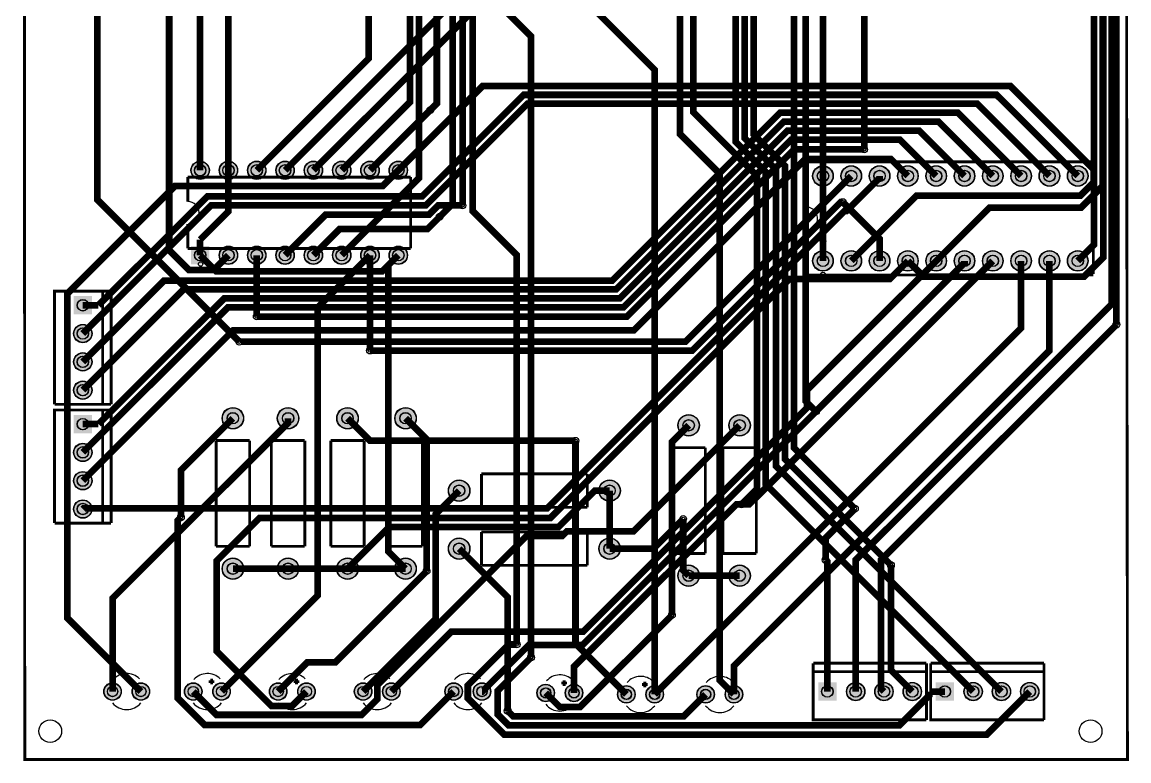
# Model space of a CAD drawing. Header units: millimetres. Extents: x 4 to 216, y -59 to 240.
# Drawn here: x 4.3 to 103.6, y 6 to 72.3 of the extents above; entities that cross this region are included whole.
import ezdxf

# ---------------------------------------------------------------- set-up
doc = ezdxf.new("R2010")
doc.units = ezdxf.units.MM
for name, color, linetype, true_color in [('BoardOutLine', 7, 'Continuous', 0xff00ff), ('BottomLayer', 7, 'Continuous', 0x0000ff), ('BottomSolderMaskLayer', 7, 'Continuous', 0xaa00ff), ('Document', 7, 'Continuous', 0xffffff), ('Hole', 7, 'Continuous', 0x222222), ('Multi-Layer', 7, 'Continuous', 0xc0c0c0), ('TopLayer', 7, 'Continuous', 0xff0000), ('TopSilkLayer', 7, 'Continuous', 0xffcc00), ('TopSolderMaskLayer', 7, 'Continuous', 0x800080)]:
    doc.layers.add(name, color=color, linetype=linetype, true_color=true_color)

msp = doc.modelspace()

# ---------------------------------------------------------------- hatches: boundary and pattern name
at = {"layer": 'BottomSolderMaskLayer'}
for points in [[(19.48, 58.974, 1), (21.13, 58.974, 1)], [(22.02, 58.974, 1), (23.67, 58.974, 1)], [(24.56, 58.974, 1), (26.21, 58.974, 1)], [(27.1, 58.974, 1), (28.75, 58.974, 1)], [(29.64, 58.974, 1), (31.29, 58.974, 1)], [(32.18, 58.974, 1), (33.83, 58.974, 1)], [(34.72, 58.974, 1), (36.37, 58.974, 1)], [(37.26, 58.974, 1), (38.91, 58.974, 1)], [(75.26, 58.466, 1), (77.11, 58.466, 1)], [(77.8, 58.466, 1), (79.65, 58.466, 1)], [(80.34, 58.466, 1), (82.19, 58.466, 1)], [(82.88, 58.466, 1), (84.73, 58.466, 1)], [(85.42, 58.466, 1), (87.27, 58.466, 1)], [(87.96, 58.466, 1), (89.81, 58.466, 1)], [(90.5, 58.466, 1), (92.35, 58.466, 1)], [(93.04, 58.466, 1), (94.89, 58.466, 1)], [(95.58, 58.466, 1), (97.43, 58.466, 1)], [(98.12, 58.466, 1), (99.97, 58.466, 1)], [(19.48, 50.529), (19.48, 52.179), (21.13, 52.179), (21.13, 50.529)], [(22.02, 51.354, 1), (23.67, 51.354, 1)], [(24.56, 51.354, 1), (26.21, 51.354, 1)], [(27.1, 51.354, 1), (28.75, 51.354, 1)], [(29.64, 51.354, 1), (31.29, 51.354, 1)], [(32.18, 51.354, 1), (33.83, 51.354, 1)], [(34.72, 51.354, 1), (36.37, 51.354, 1)], [(37.26, 51.354, 1), (38.91, 51.354, 1)], [(75.26, 50.846, 1), (77.11, 50.846, 1)], [(77.8, 50.846, 1), (79.65, 50.846, 1)], [(80.34, 50.846, 1), (82.19, 50.846, 1)], [(82.88, 50.846, 1), (84.73, 50.846, 1)], [(85.42, 50.846, 1), (87.27, 50.846, 1)], [(87.96, 50.846, 1), (89.81, 50.846, 1)], [(90.5, 50.846, 1), (92.35, 50.846, 1)], [(93.04, 50.846, 1), (94.89, 50.846, 1)], [(95.58, 50.846, 1), (97.43, 50.846, 1)], [(98.12, 50.846, 1), (99.97, 50.846, 1)], [(10.604, 47.688), (10.604, 46.038), (8.954, 46.038), (8.954, 47.688)], [(8.954, 44.323, 1), (10.604, 44.323, 1)], [(8.954, 41.783, 1), (10.604, 41.783, 1)], [(8.954, 39.243, 1), (10.604, 39.243, 1)], [(10.604, 37.02), (10.604, 35.37), (8.954, 35.37), (8.954, 37.02)], [(22.276, 36.722, 1), (24.206, 36.722, 1)], [(27.229, 36.722, 1), (29.159, 36.722, 1)], [(32.563, 36.722, 1), (34.493, 36.722, 1)], [(37.77, 36.722, 1), (39.7, 36.722, 1)], [(63.17, 36.087, 1), (65.1, 36.087, 1)], [(67.742, 36.087, 1), (69.672, 36.087, 1)], [(8.954, 33.655, 1), (10.604, 33.655, 1)], [(8.954, 31.115, 1), (10.604, 31.115, 1)], [(42.577, 30.226, 1), (44.507, 30.226, 1)], [(56.077, 30.226, 1), (58.007, 30.226, 1)], [(8.954, 28.575, 1), (10.604, 28.575, 1)], [(42.577, 25.019, 1), (44.507, 25.019, 1)], [(56.077, 25.019, 1), (58.007, 25.019, 1)], [(22.276, 23.222, 1), (24.206, 23.222, 1)], [(27.229, 23.222, 1), (29.159, 23.222, 1)], [(32.563, 23.222, 1), (34.493, 23.222, 1)], [(37.77, 23.222, 1), (39.7, 23.222, 1)], [(63.17, 22.587, 1), (65.1, 22.587, 1)], [(67.742, 22.587, 1), (69.672, 22.587, 1)], [(11.659, 12.192, 1), (13.233, 12.192, 1)], [(14.199, 12.192, 1), (15.773, 12.192, 1)], [(18.898, 12.192, 1), (20.472, 12.192, 1)], [(21.438, 12.192, 1), (23.012, 12.192, 1)], [(26.518, 12.192, 1), (28.092, 12.192, 1)], [(29.058, 12.192, 1), (30.632, 12.192, 1)], [(34.138, 12.192, 1), (35.712, 12.192, 1)], [(36.678, 12.192, 1), (38.252, 12.192, 1)], [(42.266, 12.192, 1), (43.84, 12.192, 1)], [(44.806, 12.192, 1), (46.38, 12.192, 1)], [(75.756, 13.017), (77.406, 13.017), (77.406, 11.367), (75.756, 11.367)], [(78.296, 12.192, 1), (79.946, 12.192, 1)], [(80.836, 12.192, 1), (82.486, 12.192, 1)], [(83.376, 12.192, 1), (85.026, 12.192, 1)], [(86.297, 13.017), (87.947, 13.017), (87.947, 11.367), (86.297, 11.367)], [(88.837, 12.192, 1), (90.487, 12.192, 1)], [(91.377, 12.192, 1), (93.027, 12.192, 1)], [(93.917, 12.192, 1), (95.567, 12.192, 1)], [(50.521, 12.065, 1), (52.095, 12.065, 1)], [(53.061, 12.065, 1), (54.635, 12.065, 1)], [(57.76, 11.938, 1), (59.334, 11.938, 1)], [(60.3, 11.938, 1), (61.874, 11.938, 1)], [(64.872, 11.938, 1), (66.446, 11.938, 1)], [(67.412, 11.938, 1), (68.986, 11.938, 1)]]:
    msp.add_hatch(color=256, dxfattribs=at).paths.add_polyline_path(points)
at = {"layer": 'Multi-Layer'}
for points in [[(19.505, 58.974, 1), (21.105, 58.974, 1)], [(22.045, 58.974, 1), (23.645, 58.974, 1)], [(24.585, 58.974, 1), (26.185, 58.974, 1)], [(27.125, 58.974, 1), (28.725, 58.974, 1)], [(29.665, 58.974, 1), (31.265, 58.974, 1)], [(32.205, 58.974, 1), (33.805, 58.974, 1)], [(34.745, 58.974, 1), (36.345, 58.974, 1)], [(37.285, 58.974, 1), (38.885, 58.974, 1)], [(75.285, 58.466, 1), (77.085, 58.466, 1)], [(77.825, 58.466, 1), (79.625, 58.466, 1)], [(80.365, 58.466, 1), (82.165, 58.466, 1)], [(82.905, 58.466, 1), (84.705, 58.466, 1)], [(85.445, 58.466, 1), (87.245, 58.466, 1)], [(87.985, 58.466, 1), (89.785, 58.466, 1)], [(90.525, 58.466, 1), (92.325, 58.466, 1)], [(93.065, 58.466, 1), (94.865, 58.466, 1)], [(95.605, 58.466, 1), (97.405, 58.466, 1)], [(98.145, 58.466, 1), (99.945, 58.466, 1)], [(19.505, 50.554), (19.505, 52.154), (21.105, 52.154), (21.105, 50.554)], [(22.045, 51.354, 1), (23.645, 51.354, 1)], [(24.585, 51.354, 1), (26.185, 51.354, 1)], [(27.125, 51.354, 1), (28.725, 51.354, 1)], [(29.665, 51.354, 1), (31.265, 51.354, 1)], [(32.205, 51.354, 1), (33.805, 51.354, 1)], [(34.745, 51.354, 1), (36.345, 51.354, 1)], [(37.285, 51.354, 1), (38.885, 51.354, 1)], [(75.285, 50.846, 1), (77.085, 50.846, 1)], [(77.825, 50.846, 1), (79.625, 50.846, 1)], [(80.365, 50.846, 1), (82.165, 50.846, 1)], [(82.905, 50.846, 1), (84.705, 50.846, 1)], [(85.445, 50.846, 1), (87.245, 50.846, 1)], [(87.985, 50.846, 1), (89.785, 50.846, 1)], [(90.525, 50.846, 1), (92.325, 50.846, 1)], [(93.065, 50.846, 1), (94.865, 50.846, 1)], [(95.605, 50.846, 1), (97.405, 50.846, 1)], [(98.145, 50.846, 1), (99.945, 50.846, 1)], [(10.579, 47.663), (10.579, 46.063), (8.979, 46.063), (8.979, 47.663)], [(8.979, 44.323, 1), (10.579, 44.323, 1)], [(8.979, 41.783, 1), (10.579, 41.783, 1)], [(8.979, 39.243, 1), (10.579, 39.243, 1)], [(10.579, 36.995), (10.579, 35.395), (8.979, 35.395), (8.979, 36.995)], [(22.301, 36.722, 1), (24.181, 36.722, 1)], [(27.254, 36.722, 1), (29.134, 36.722, 1)], [(32.588, 36.722, 1), (34.468, 36.722, 1)], [(37.795, 36.722, 1), (39.675, 36.722, 1)], [(63.195, 36.087, 1), (65.075, 36.087, 1)], [(67.767, 36.087, 1), (69.647, 36.087, 1)], [(8.979, 33.655, 1), (10.579, 33.655, 1)], [(8.979, 31.115, 1), (10.579, 31.115, 1)], [(42.602, 30.226, 1), (44.482, 30.226, 1)], [(56.102, 30.226, 1), (57.982, 30.226, 1)], [(8.979, 28.575, 1), (10.579, 28.575, 1)], [(42.602, 25.019, 1), (44.482, 25.019, 1)], [(56.102, 25.019, 1), (57.982, 25.019, 1)], [(22.301, 23.222, 1), (24.181, 23.222, 1)], [(27.254, 23.222, 1), (29.134, 23.222, 1)], [(32.588, 23.222, 1), (34.468, 23.222, 1)], [(37.795, 23.222, 1), (39.675, 23.222, 1)], [(63.195, 22.587, 1), (65.075, 22.587, 1)], [(67.767, 22.587, 1), (69.647, 22.587, 1)], [(11.684, 12.192, 1), (13.208, 12.192, 1)], [(14.224, 12.192, 1), (15.748, 12.192, 1)], [(18.923, 12.192, 1), (20.447, 12.192, 1)], [(21.463, 12.192, 1), (22.987, 12.192, 1)], [(26.543, 12.192, 1), (28.067, 12.192, 1)], [(29.083, 12.192, 1), (30.607, 12.192, 1)], [(34.163, 12.192, 1), (35.687, 12.192, 1)], [(36.703, 12.192, 1), (38.227, 12.192, 1)], [(42.291, 12.192, 1), (43.815, 12.192, 1)], [(44.831, 12.192, 1), (46.355, 12.192, 1)], [(75.781, 12.992), (77.381, 12.992), (77.381, 11.392), (75.781, 11.392)], [(78.321, 12.192, 1), (79.921, 12.192, 1)], [(80.861, 12.192, 1), (82.461, 12.192, 1)], [(83.401, 12.192, 1), (85.001, 12.192, 1)], [(86.322, 12.992), (87.922, 12.992), (87.922, 11.392), (86.322, 11.392)], [(88.862, 12.192, 1), (90.462, 12.192, 1)], [(91.402, 12.192, 1), (93.002, 12.192, 1)], [(93.942, 12.192, 1), (95.542, 12.192, 1)], [(50.546, 12.065, 1), (52.07, 12.065, 1)], [(53.086, 12.065, 1), (54.61, 12.065, 1)], [(57.785, 11.938, 1), (59.309, 11.938, 1)], [(60.325, 11.938, 1), (61.849, 11.938, 1)], [(64.897, 11.938, 1), (66.421, 11.938, 1)], [(67.437, 11.938, 1), (68.961, 11.938, 1)]]:
    msp.add_hatch(color=256, dxfattribs=at).paths.add_polyline_path(points)
at = {"layer": 'TopSolderMaskLayer'}
for points in [[(19.48, 58.974, 1), (21.13, 58.974, 1)], [(22.02, 58.974, 1), (23.67, 58.974, 1)], [(24.56, 58.974, 1), (26.21, 58.974, 1)], [(27.1, 58.974, 1), (28.75, 58.974, 1)], [(29.64, 58.974, 1), (31.29, 58.974, 1)], [(32.18, 58.974, 1), (33.83, 58.974, 1)], [(34.72, 58.974, 1), (36.37, 58.974, 1)], [(37.26, 58.974, 1), (38.91, 58.974, 1)], [(75.26, 58.466, 1), (77.11, 58.466, 1)], [(77.8, 58.466, 1), (79.65, 58.466, 1)], [(80.34, 58.466, 1), (82.19, 58.466, 1)], [(82.88, 58.466, 1), (84.73, 58.466, 1)], [(85.42, 58.466, 1), (87.27, 58.466, 1)], [(87.96, 58.466, 1), (89.81, 58.466, 1)], [(90.5, 58.466, 1), (92.35, 58.466, 1)], [(93.04, 58.466, 1), (94.89, 58.466, 1)], [(95.58, 58.466, 1), (97.43, 58.466, 1)], [(98.12, 58.466, 1), (99.97, 58.466, 1)], [(19.48, 50.529), (19.48, 52.179), (21.13, 52.179), (21.13, 50.529)], [(22.02, 51.354, 1), (23.67, 51.354, 1)], [(24.56, 51.354, 1), (26.21, 51.354, 1)], [(27.1, 51.354, 1), (28.75, 51.354, 1)], [(29.64, 51.354, 1), (31.29, 51.354, 1)], [(32.18, 51.354, 1), (33.83, 51.354, 1)], [(34.72, 51.354, 1), (36.37, 51.354, 1)], [(37.26, 51.354, 1), (38.91, 51.354, 1)], [(75.26, 50.846, 1), (77.11, 50.846, 1)], [(77.8, 50.846, 1), (79.65, 50.846, 1)], [(80.34, 50.846, 1), (82.19, 50.846, 1)], [(82.88, 50.846, 1), (84.73, 50.846, 1)], [(85.42, 50.846, 1), (87.27, 50.846, 1)], [(87.96, 50.846, 1), (89.81, 50.846, 1)], [(90.5, 50.846, 1), (92.35, 50.846, 1)], [(93.04, 50.846, 1), (94.89, 50.846, 1)], [(95.58, 50.846, 1), (97.43, 50.846, 1)], [(98.12, 50.846, 1), (99.97, 50.846, 1)], [(10.604, 47.688), (10.604, 46.038), (8.954, 46.038), (8.954, 47.688)], [(8.954, 44.323, 1), (10.604, 44.323, 1)], [(8.954, 41.783, 1), (10.604, 41.783, 1)], [(8.954, 39.243, 1), (10.604, 39.243, 1)], [(10.604, 37.02), (10.604, 35.37), (8.954, 35.37), (8.954, 37.02)], [(22.276, 36.722, 1), (24.206, 36.722, 1)], [(27.229, 36.722, 1), (29.159, 36.722, 1)], [(32.563, 36.722, 1), (34.493, 36.722, 1)], [(37.77, 36.722, 1), (39.7, 36.722, 1)], [(63.17, 36.087, 1), (65.1, 36.087, 1)], [(67.742, 36.087, 1), (69.672, 36.087, 1)], [(8.954, 33.655, 1), (10.604, 33.655, 1)], [(8.954, 31.115, 1), (10.604, 31.115, 1)], [(42.577, 30.226, 1), (44.507, 30.226, 1)], [(56.077, 30.226, 1), (58.007, 30.226, 1)], [(8.954, 28.575, 1), (10.604, 28.575, 1)], [(42.577, 25.019, 1), (44.507, 25.019, 1)], [(56.077, 25.019, 1), (58.007, 25.019, 1)], [(22.276, 23.222, 1), (24.206, 23.222, 1)], [(27.229, 23.222, 1), (29.159, 23.222, 1)], [(32.563, 23.222, 1), (34.493, 23.222, 1)], [(37.77, 23.222, 1), (39.7, 23.222, 1)], [(63.17, 22.587, 1), (65.1, 22.587, 1)], [(67.742, 22.587, 1), (69.672, 22.587, 1)], [(11.659, 12.192, 1), (13.233, 12.192, 1)], [(14.199, 12.192, 1), (15.773, 12.192, 1)], [(18.898, 12.192, 1), (20.472, 12.192, 1)], [(21.438, 12.192, 1), (23.012, 12.192, 1)], [(26.518, 12.192, 1), (28.092, 12.192, 1)], [(29.058, 12.192, 1), (30.632, 12.192, 1)], [(34.138, 12.192, 1), (35.712, 12.192, 1)], [(36.678, 12.192, 1), (38.252, 12.192, 1)], [(42.266, 12.192, 1), (43.84, 12.192, 1)], [(44.806, 12.192, 1), (46.38, 12.192, 1)], [(75.756, 13.017), (77.406, 13.017), (77.406, 11.367), (75.756, 11.367)], [(78.296, 12.192, 1), (79.946, 12.192, 1)], [(80.836, 12.192, 1), (82.486, 12.192, 1)], [(83.376, 12.192, 1), (85.026, 12.192, 1)], [(86.297, 13.017), (87.947, 13.017), (87.947, 11.367), (86.297, 11.367)], [(88.837, 12.192, 1), (90.487, 12.192, 1)], [(91.377, 12.192, 1), (93.027, 12.192, 1)], [(93.917, 12.192, 1), (95.567, 12.192, 1)], [(50.521, 12.065, 1), (52.095, 12.065, 1)], [(53.061, 12.065, 1), (54.635, 12.065, 1)], [(57.76, 11.938, 1), (59.334, 11.938, 1)], [(60.3, 11.938, 1), (61.874, 11.938, 1)], [(64.872, 11.938, 1), (66.446, 11.938, 1)], [(67.412, 11.938, 1), (68.986, 11.938, 1)]]:
    msp.add_hatch(color=256, dxfattribs=at).paths.add_polyline_path(points)

# ---------------------------------------------------------------- linework, layer by layer
at = {"layer": 'BoardOutLine', "const_width": 0.254}
msp.add_lwpolyline([(4.46, 239.499), (103.378, 239.499), (103.378, 127.569), (103.378, 122.936), (103.505, 6.096), (54.229, 6.096), (4.572, 6.096), (4.46, 239.499)], close=True, dxfattribs=at)
at = {"layer": 'BottomLayer', "const_width": 0.6}
for points in [[(79.121, 12.192), (79.121, 23.995), (102.076, 46.95), (102.076, 120.162), (101.369, 120.869)], [(27.925, 58.974), (50.16, 81.209), (71.655, 81.209), (76.583, 86.137)], [(86.345, 50.846), (91.111, 55.612), (99.329, 55.612), (101.273, 57.557), (101.273, 82.273), (96.505, 87.041)], [(30.465, 58.974), (47.061, 75.57), (70.857, 75.57)], [(78.725, 50.846), (84.577, 56.698), (99.28, 56.698), (100.47, 57.889), (100.47, 59.065), (92.983, 66.552), (45.663, 66.552), (38.085, 58.974)], [(99.045, 58.466), (91.762, 65.749), (49.327, 65.749), (40.209, 56.632), (20.95, 56.632), (11.181, 46.863)], [(96.505, 58.466), (90.024, 64.947), (49.659, 64.947), (40.542, 55.829), (21.285, 55.829), (9.779, 44.323)], [(35.545, 58.974), (40.965, 64.394)], [(9.779, 41.783), (17.078, 49.082), (57.287, 49.082), (72.348, 64.144), (88.287, 64.144), (93.965, 58.466)], [(9.779, 39.243), (18.815, 48.279), (57.619, 48.279), (72.68, 63.341), (86.55, 63.341), (91.425, 58.466)], [(11.181, 36.195), (22.462, 47.476), (57.951, 47.476), (73.013, 62.538), (84.813, 62.538), (88.885, 58.466)], [(9.779, 33.655), (22.798, 46.673), (58.283, 46.673), (73.345, 61.735), (83.076, 61.735), (86.345, 58.466)], [(25.385, 45.853), (58.598, 45.853), (73.594, 60.849), (79.885, 60.849)], [(9.779, 31.115), (23.271, 44.607), (23.271, 44.607), (59.216, 44.607), (74.595, 59.986), (82.285, 59.986), (83.805, 58.466)], [(38.085, 58.974), (36.664, 57.553), (18.035, 57.553), (8.401, 47.919), (8.401, 18.777), (14.986, 12.192)], [(81.265, 58.466), (81.265, 58.284), (78.296, 55.315), (78.114, 55.315), (51.439, 28.64), (9.844, 28.64), (9.779, 28.575)], [(78.725, 58.466), (63.862, 43.603), (23.827, 43.603), (23.82, 43.597)], [(27.925, 51.354), (31.559, 54.988), (40.836, 54.988), (41.676, 55.829), (43.847, 55.829)], [(77.962, 56.122), (77.785, 56.122), (64.459, 42.796), (35.545, 42.796)], [(30.465, 51.354), (32.816, 53.705), (40.694, 53.705), (41.807, 54.818)], [(38.085, 51.354), (36.648, 49.917), (21.742, 49.917), (20.305, 51.354)], [(29.845, 12.192), (28.557, 10.904), (26.703, 10.904), (21.785, 15.822), (21.785, 23.915), (25.642, 27.772), (51.726, 27.772), (73.172, 49.218), (82.177, 49.218), (83.805, 50.846)], [(86.345, 50.846), (74.749, 39.25), (74.749, 37.644), (54.658, 17.553), (42.826, 17.553), (37.465, 12.192)], [(93.965, 50.846), (93.965, 44.816), (61.087, 11.938)], [(96.505, 50.846), (96.505, 42.792), (68.199, 14.486), (68.199, 11.938)], [(91.425, 50.846), (69.571, 28.992), (68.888, 28.992)], [(88.885, 50.846), (88.885, 50.667), (75.556, 37.337)], [(9.779, 46.863), (11.181, 46.863)], [(81.661, 12.192), (81.382, 12.471), (81.382, 23.986), (102.518, 45.122)], [(33.528, 36.722), (35.549, 34.701), (53.983, 34.701)], [(45.593, 12.192), (45.622, 12.192), (49.802, 16.371), (54.611, 16.371), (75.556, 37.316), (75.556, 37.337)], [(9.779, 36.195), (11.181, 36.195)], [(19.685, 12.192), (21.776, 10.101), (34.792, 10.101), (36.195, 11.504), (36.195, 12.754), (49.607, 26.166), (52.792, 26.166), (53.193, 26.567), (59.187, 26.567), (68.707, 36.087)], [(33.528, 23.222), (37.275, 26.969), (52.46, 26.969), (55.717, 30.226), (57.042, 30.226)], [(53.848, 12.065), (53.848, 14.422), (68.418, 28.992), (68.888, 28.992), (68.888, 28.992)], [(79.053, 28.602), (76.416, 25.965), (76.416, 24.009)], [(18.58, 27.833), (18.29, 27.542), (18.29, 11.611), (20.711, 9.19), (40.051, 9.19), (43.053, 12.192)], [(57.042, 25.019), (60.982, 25.019), (63.643, 27.679)], [(84.201, 12.192), (82.284, 14.109), (82.284, 23.539)], [(23.241, 23.222), (28.194, 23.222)], [(40.618, 22.994), (32.43, 14.806), (29.919, 14.806), (27.305, 12.192)], [(33.528, 23.222), (28.194, 23.222)], [(33.528, 23.222), (38.735, 23.222)], [(64.135, 22.587), (68.707, 22.587)], [(62.632, 19.046), (54.386, 10.8), (52.573, 10.8), (51.308, 12.065)], [(94.742, 12.192), (90.885, 8.335), (47.582, 8.335), (44.323, 11.594), (44.323, 12.745), (47.992, 16.414), (48.703, 16.414)], [(85.72, 12.192), (85.72, 11.842), (83.049, 9.17), (47.972, 9.17), (46.99, 10.152), (46.99, 12.247), (49.996, 15.253)], [(65.659, 11.938), (63.694, 9.973), (48.375, 9.973), (47.896, 10.452)], [(87.122, 12.192), (85.72, 12.192)]]:
    msp.add_lwpolyline(points, dxfattribs=at)
at = {"layer": 'BottomSolderMaskLayer'}
for centre, radius in [((20.305, 58.974), 0.825), ((22.845, 58.974), 0.825), ((25.385, 58.974), 0.825), ((27.925, 58.974), 0.825), ((30.465, 58.974), 0.825), ((33.005, 58.974), 0.825), ((35.545, 58.974), 0.825), ((38.085, 58.974), 0.825), ((20.305, 58.974), 0.516), ((22.845, 58.974), 0.516), ((25.385, 58.974), 0.516), ((27.925, 58.974), 0.516), ((30.465, 58.974), 0.516), ((33.005, 58.974), 0.516), ((35.545, 58.974), 0.516), ((38.085, 58.974), 0.516), ((76.185, 58.466), 0.925), ((76.185, 58.466), 0.514), ((78.725, 58.466), 0.925), ((78.725, 58.466), 0.514), ((81.265, 58.466), 0.925), ((81.265, 58.466), 0.514), ((83.805, 58.466), 0.925), ((83.805, 58.466), 0.514), ((86.345, 58.466), 0.925), ((86.345, 58.466), 0.514), ((88.885, 58.466), 0.925), ((88.885, 58.466), 0.514), ((91.425, 58.466), 0.925), ((91.425, 58.466), 0.514), ((93.965, 58.466), 0.925), ((93.965, 58.466), 0.514), ((96.505, 58.466), 0.925), ((96.505, 58.466), 0.514), ((99.045, 58.466), 0.925), ((99.045, 58.466), 0.514), ((20.305, 51.354), 0.516), ((22.845, 51.354), 0.825), ((22.845, 51.354), 0.516), ((25.385, 51.354), 0.825), ((25.385, 51.354), 0.516), ((27.925, 51.354), 0.825), ((27.925, 51.354), 0.516), ((30.465, 51.354), 0.825), ((30.465, 51.354), 0.516), ((33.005, 51.354), 0.825), ((33.005, 51.354), 0.516), ((35.545, 51.354), 0.825), ((35.545, 51.354), 0.516), ((38.085, 51.354), 0.825), ((38.085, 51.354), 0.516), ((76.185, 50.846), 0.925), ((78.725, 50.846), 0.925), ((81.265, 50.846), 0.925), ((83.805, 50.846), 0.925), ((86.345, 50.846), 0.925), ((88.885, 50.846), 0.925), ((91.425, 50.846), 0.925), ((93.965, 50.846), 0.925), ((96.505, 50.846), 0.925), ((99.045, 50.846), 0.925), ((76.185, 50.846), 0.514), ((78.725, 50.846), 0.514), ((81.265, 50.846), 0.514), ((83.805, 50.846), 0.514), ((86.345, 50.846), 0.514), ((88.885, 50.846), 0.514), ((91.425, 50.846), 0.514), ((93.965, 50.846), 0.514), ((96.505, 50.846), 0.514), ((99.045, 50.846), 0.514), ((9.779, 46.863), 0.516), ((9.779, 44.323), 0.825), ((9.779, 44.323), 0.516), ((9.779, 41.783), 0.825), ((9.779, 41.783), 0.516), ((9.779, 39.243), 0.825), ((9.779, 39.243), 0.516), ((23.241, 36.722), 0.965), ((23.241, 36.722), 0.514), ((28.194, 36.722), 0.965), ((28.194, 36.722), 0.514), ((33.528, 36.722), 0.965), ((33.528, 36.722), 0.514), ((38.735, 36.722), 0.965), ((38.735, 36.722), 0.514), ((64.135, 36.087), 0.965), ((68.707, 36.087), 0.965), ((9.779, 36.195), 0.516), ((64.135, 36.087), 0.514), ((68.707, 36.087), 0.514), ((9.779, 33.655), 0.825), ((9.779, 33.655), 0.516), ((9.779, 31.115), 0.825), ((9.779, 31.115), 0.516), ((43.542, 30.226), 0.965), ((57.042, 30.226), 0.965), ((43.542, 30.226), 0.514), ((57.042, 30.226), 0.514), ((9.779, 28.575), 0.825), ((9.779, 28.575), 0.516), ((43.542, 25.019), 0.965), ((57.042, 25.019), 0.965), ((43.542, 25.019), 0.514), ((57.042, 25.019), 0.514), ((23.241, 23.222), 0.965), ((28.194, 23.222), 0.965), ((33.528, 23.222), 0.965), ((38.735, 23.222), 0.965), ((23.241, 23.222), 0.514), ((28.194, 23.222), 0.514), ((33.528, 23.222), 0.514), ((38.735, 23.222), 0.514), ((64.135, 22.587), 0.965), ((64.135, 22.587), 0.514), ((68.707, 22.587), 0.965), ((68.707, 22.587), 0.514), ((12.446, 12.192), 0.787), ((14.986, 12.192), 0.787), ((19.685, 12.192), 0.787), ((22.225, 12.192), 0.787), ((27.305, 12.192), 0.787), ((29.845, 12.192), 0.787), ((34.925, 12.192), 0.787), ((37.465, 12.192), 0.787), ((43.053, 12.192), 0.787), ((45.593, 12.192), 0.787), ((79.121, 12.192), 0.825), ((81.661, 12.192), 0.825), ((84.201, 12.192), 0.825), ((89.662, 12.192), 0.825), ((92.202, 12.192), 0.825), ((94.742, 12.192), 0.825), ((12.446, 12.192), 0.465), ((14.986, 12.192), 0.465), ((19.685, 12.192), 0.465), ((22.225, 12.192), 0.465), ((27.305, 12.192), 0.465), ((29.845, 12.192), 0.465), ((34.925, 12.192), 0.465), ((37.465, 12.192), 0.465), ((43.053, 12.192), 0.465), ((45.593, 12.192), 0.465), ((51.308, 12.065), 0.787), ((51.308, 12.065), 0.465), ((53.848, 12.065), 0.787), ((53.848, 12.065), 0.465), ((58.547, 11.938), 0.787), ((58.547, 11.938), 0.465), ((61.087, 11.938), 0.787), ((61.087, 11.938), 0.465), ((65.659, 11.938), 0.787), ((65.659, 11.938), 0.465), ((68.199, 11.938), 0.787), ((68.199, 11.938), 0.465), ((76.581, 12.192), 0.516), ((79.121, 12.192), 0.516), ((81.661, 12.192), 0.516), ((84.201, 12.192), 0.516), ((87.122, 12.192), 0.516), ((89.662, 12.192), 0.516), ((92.202, 12.192), 0.516), ((94.742, 12.192), 0.516)]:
    msp.add_circle(centre, radius, dxfattribs=at)
at = {"layer": 'Document'}
for centre, radius in [((20.345, 50.564), 0.2), ((76.185, 49.576), 0.25)]:
    msp.add_circle(centre, radius, dxfattribs=at)
at = {"layer": 'Hole'}
for centre in [(40.965, 64.394), (79.885, 60.849), (43.846, 55.829), (77.961, 56.122), (41.807, 54.818), (25.385, 45.853), (102.518, 45.122), (23.82, 43.597), (35.545, 42.796), (75.556, 37.337), (53.983, 34.701), (68.888, 28.992), (18.58, 27.833), (63.643, 27.679), (79.053, 28.602), (76.416, 24.009), (40.618, 22.994), (82.284, 23.539), (62.632, 19.046), (48.703, 16.414), (49.996, 15.253), (47.896, 10.452)]:
    msp.add_circle(centre, 0.153, dxfattribs=at)
at = {"layer": 'Multi-Layer'}
for centre, radius in [((40.965, 64.394), 0.305), ((79.885, 60.849), 0.305), ((20.305, 58.974), 0.8), ((22.845, 58.974), 0.8), ((25.385, 58.974), 0.8), ((27.925, 58.974), 0.8), ((30.465, 58.974), 0.8), ((33.005, 58.974), 0.8), ((35.545, 58.974), 0.8), ((38.085, 58.974), 0.8), ((20.305, 58.974), 0.5), ((22.845, 58.974), 0.5), ((25.385, 58.974), 0.5), ((27.925, 58.974), 0.5), ((30.465, 58.974), 0.5), ((33.005, 58.974), 0.5), ((35.545, 58.974), 0.5), ((38.085, 58.974), 0.5), ((76.185, 58.466), 0.9), ((76.185, 58.466), 0.5), ((78.725, 58.466), 0.9), ((78.725, 58.466), 0.5), ((81.265, 58.466), 0.9), ((81.265, 58.466), 0.5), ((83.805, 58.466), 0.9), ((83.805, 58.466), 0.5), ((86.345, 58.466), 0.9), ((86.345, 58.466), 0.5), ((88.885, 58.466), 0.9), ((88.885, 58.466), 0.5), ((91.425, 58.466), 0.9), ((91.425, 58.466), 0.5), ((93.965, 58.466), 0.9), ((93.965, 58.466), 0.5), ((96.505, 58.466), 0.9), ((96.505, 58.466), 0.5), ((99.045, 58.466), 0.9), ((99.045, 58.466), 0.5), ((43.846, 55.829), 0.305), ((77.961, 56.122), 0.305), ((41.807, 54.818), 0.305), ((20.305, 51.354), 0.5), ((22.845, 51.354), 0.8), ((22.845, 51.354), 0.5), ((25.385, 51.354), 0.8), ((25.385, 51.354), 0.5), ((27.925, 51.354), 0.8), ((27.925, 51.354), 0.5), ((30.465, 51.354), 0.8), ((30.465, 51.354), 0.5), ((33.005, 51.354), 0.8), ((33.005, 51.354), 0.5), ((35.545, 51.354), 0.8), ((35.545, 51.354), 0.5), ((38.085, 51.354), 0.8), ((38.085, 51.354), 0.5), ((76.185, 50.846), 0.9), ((78.725, 50.846), 0.9), ((81.265, 50.846), 0.9), ((83.805, 50.846), 0.9), ((86.345, 50.846), 0.9), ((88.885, 50.846), 0.9), ((91.425, 50.846), 0.9), ((93.965, 50.846), 0.9), ((96.505, 50.846), 0.9), ((99.045, 50.846), 0.9), ((76.185, 50.846), 0.5), ((78.725, 50.846), 0.5), ((81.265, 50.846), 0.5), ((83.805, 50.846), 0.5), ((86.345, 50.846), 0.5), ((88.885, 50.846), 0.5), ((91.425, 50.846), 0.5), ((93.965, 50.846), 0.5), ((96.505, 50.846), 0.5), ((99.045, 50.846), 0.5), ((9.779, 46.863), 0.5), ((25.385, 45.853), 0.305), ((9.779, 44.323), 0.8), ((9.779, 44.323), 0.5), ((102.518, 45.122), 0.305), ((23.82, 43.597), 0.305), ((35.545, 42.796), 0.305), ((9.779, 41.783), 0.8), ((9.779, 41.783), 0.5), ((9.779, 39.243), 0.8), ((9.779, 39.243), 0.5), ((23.241, 36.722), 0.94), ((23.241, 36.722), 0.5), ((28.194, 36.722), 0.94), ((28.194, 36.722), 0.5), ((33.528, 36.722), 0.94), ((33.528, 36.722), 0.5), ((38.735, 36.722), 0.94), ((38.735, 36.722), 0.5), ((64.135, 36.087), 0.94), ((68.707, 36.087), 0.94), ((75.556, 37.337), 0.305), ((9.779, 36.195), 0.5), ((64.135, 36.087), 0.5), ((68.707, 36.087), 0.5), ((53.983, 34.701), 0.305), ((9.779, 33.655), 0.8), ((9.779, 33.655), 0.5), ((9.779, 31.115), 0.8), ((9.779, 31.115), 0.5), ((43.542, 30.226), 0.94), ((57.042, 30.226), 0.94), ((43.542, 30.226), 0.5), ((57.042, 30.226), 0.5), ((9.779, 28.575), 0.8), ((9.779, 28.575), 0.5), ((68.888, 28.992), 0.305), ((79.053, 28.602), 0.305), ((18.58, 27.833), 0.305), ((63.643, 27.679), 0.305), ((43.542, 25.019), 0.94), ((57.042, 25.019), 0.94), ((43.542, 25.019), 0.5), ((57.042, 25.019), 0.5), ((23.241, 23.222), 0.94), ((28.194, 23.222), 0.94), ((33.528, 23.222), 0.94), ((38.735, 23.222), 0.94), ((76.416, 24.009), 0.305), ((82.284, 23.539), 0.305), ((23.241, 23.222), 0.5), ((28.194, 23.222), 0.5), ((33.528, 23.222), 0.5), ((38.735, 23.222), 0.5), ((40.618, 22.994), 0.305), ((64.135, 22.587), 0.94), ((64.135, 22.587), 0.5), ((68.707, 22.587), 0.94), ((68.707, 22.587), 0.5), ((62.632, 19.046), 0.305), ((48.703, 16.414), 0.305), ((49.996, 15.253), 0.305), ((12.446, 12.192), 0.762), ((14.986, 12.192), 0.762), ((19.685, 12.192), 0.762), ((22.225, 12.192), 0.762), ((27.305, 12.192), 0.762), ((29.845, 12.192), 0.762), ((34.925, 12.192), 0.762), ((37.465, 12.192), 0.762), ((43.053, 12.192), 0.762), ((45.593, 12.192), 0.762), ((79.121, 12.192), 0.8), ((81.661, 12.192), 0.8), ((84.201, 12.192), 0.8), ((89.662, 12.192), 0.8), ((92.202, 12.192), 0.8), ((94.742, 12.192), 0.8), ((12.446, 12.192), 0.45), ((14.986, 12.192), 0.45), ((19.685, 12.192), 0.45), ((22.225, 12.192), 0.45), ((27.305, 12.192), 0.45), ((29.845, 12.192), 0.45), ((34.925, 12.192), 0.45), ((37.465, 12.192), 0.45), ((43.053, 12.192), 0.45), ((45.593, 12.192), 0.45), ((51.308, 12.065), 0.762), ((51.308, 12.065), 0.45), ((53.848, 12.065), 0.762), ((53.848, 12.065), 0.45), ((58.547, 11.938), 0.762), ((58.547, 11.938), 0.45), ((61.087, 11.938), 0.762), ((61.087, 11.938), 0.45), ((65.659, 11.938), 0.762), ((65.659, 11.938), 0.45), ((68.199, 11.938), 0.762), ((68.199, 11.938), 0.45), ((76.581, 12.192), 0.5), ((79.121, 12.192), 0.5), ((81.661, 12.192), 0.5), ((84.201, 12.192), 0.5), ((87.122, 12.192), 0.5), ((89.662, 12.192), 0.5), ((92.202, 12.192), 0.5), ((94.742, 12.192), 0.5), ((47.896, 10.452), 0.305), ((6.858, 8.636), 1.016), ((100.203, 8.636), 1.016)]:
    msp.add_circle(centre, radius, dxfattribs=at)
at = {"layer": 'TopLayer', "const_width": 0.6}
for points in [[(33.005, 51.354), (39.937, 58.286), (39.937, 83.484), (40.74, 84.287), (40.74, 87.999), (39.792, 88.947), (39.792, 151.564), (40.655, 152.427), (40.655, 185.747), (39.9, 186.501), (39.9, 191.374), (40.249, 191.722), (40.249, 197.967), (40.879, 198.597), (40.879, 209.942), (37.838, 212.983), (32.285, 212.983), (28.56, 216.708)], [(40.965, 64.394), (41.542, 64.971), (41.542, 111.58), (40.595, 112.527), (40.595, 151.232), (41.569, 152.206), (41.569, 185.968), (40.703, 186.833), (40.703, 191.042), (41.052, 191.39), (41.052, 197.635), (41.682, 198.265), (41.682, 211.206), (36.18, 216.708)], [(9.779, 168.783), (11.084, 167.478), (11.084, 56.333), (23.82, 43.597)], [(39.848, 169.469), (39.848, 153.323), (38.951, 152.425), (38.951, 88.653), (39.937, 87.667), (39.937, 84.82), (39.134, 84.017), (39.134, 65.102), (33.005, 58.974)], [(91.933, 161.095), (90.646, 159.807), (90.646, 138.075), (90.521, 137.951), (90.521, 128.661), (93.47, 125.712), (95.194, 125.712), (102.518, 118.388), (102.518, 45.122)], [(70.84, 160.136), (70.583, 159.879), (70.583, 145.717), (69.853, 144.987), (69.853, 143.57), (70.417, 143.007), (70.417, 108.387), (69.853, 107.823), (69.853, 104.501), (69.956, 104.398), (69.956, 62.201), (72.772, 59.385), (72.772, 33.052), (82.284, 23.539)], [(43.847, 55.829), (43.847, 151.078), (44.27, 151.502), (44.27, 155.258)], [(52.832, 129.68), (44.77, 121.617), (44.77, 55.312), (48.703, 51.378), (48.703, 16.414)], [(60.452, 129.68), (69.05, 121.082), (69.05, 104.16), (69.153, 104.057), (69.153, 61.868), (71.969, 59.053), (71.969, 32.425), (92.202, 12.192)], [(52.832, 121.78), (52.832, 102.819), (45.572, 95.559), (45.572, 75.416), (49.996, 70.992), (49.996, 15.253)], [(60.452, 121.78), (60.452, 106.447), (68.35, 98.549), (68.35, 61.536), (71.057, 58.829), (71.057, 30.797), (89.662, 12.192)], [(71.602, 100.44), (71.602, 85.38), (73.579, 83.403), (73.579, 34.076), (79.053, 28.602)], [(75.556, 37.337), (74.64, 38.253), (74.64, 80.493), (75.767, 81.619), (75.767, 94.138)], [(99.045, 94.661), (101.331, 92.375), (101.331, 51.148), (99.616, 49.434), (85.217, 49.434), (83.805, 50.846)], [(61.087, 11.938), (61.087, 67.992), (47.187, 81.892), (47.187, 92.594), (47.225, 92.632)], [(79.885, 60.849), (79.885, 91.811), (81.052, 92.977)], [(35.417, 87.622), (35.417, 69.006), (25.385, 58.974)], [(22.845, 51.354), (21.53, 50.038), (19.297, 50.038), (17.526, 51.809), (17.526, 86.868)], [(63.754, 86.868), (64.557, 86.065), (64.557, 64.194), (70.254, 58.497), (70.254, 30.359), (68.888, 28.992)], [(99.045, 87.041), (100.5, 85.586), (100.5, 52.301), (99.045, 50.846)], [(68.199, 11.938), (66.923, 13.214), (66.923, 58.665), (63.353, 62.235), (63.353, 82.82)], [(76.185, 58.466), (76.185, 79.184)], [(20.305, 58.974), (20.305, 76.693), (21.59, 77.978)], [(22.845, 58.974), (22.845, 74.153), (26.67, 77.978)], [(42.949, 77.253), (42.949, 55.96), (41.807, 54.818)], [(20.305, 52.756), (22.845, 55.296), (22.845, 58.974)], [(76.185, 50.846), (76.185, 58.466)], [(81.265, 50.846), (81.265, 52.818), (77.962, 56.122)], [(20.305, 51.354), (20.305, 52.756)], [(22.225, 12.192), (30.861, 20.828), (30.861, 46.67), (35.545, 51.354)], [(25.385, 51.354), (25.385, 45.853)], [(35.545, 51.354), (35.545, 42.796)], [(38.085, 51.354), (37.198, 50.466), (37.198, 24.759), (38.735, 23.222)], [(12.446, 12.192), (12.446, 20.557), (28.194, 36.305), (28.194, 36.722)], [(23.241, 36.722), (18.58, 32.061), (18.58, 27.833)], [(38.735, 36.722), (40.618, 34.839), (40.618, 22.994)], [(64.135, 36.087), (62.632, 34.584), (62.632, 19.046)], [(53.983, 34.701), (53.983, 16.502), (58.547, 11.938)], [(34.925, 12.192), (41.425, 18.692), (41.425, 28.109), (43.542, 30.226)], [(57.042, 25.019), (57.042, 30.226)], [(64.135, 22.587), (63.643, 23.079), (63.643, 27.679), (63.643, 27.679)], [(43.542, 25.019), (47.896, 20.665), (47.896, 10.452)], [(76.581, 12.192), (76.581, 23.844), (76.416, 24.009)]]:
    msp.add_lwpolyline(points, dxfattribs=at)
at = {"layer": 'TopSilkLayer', "const_width": 0.254}
for points in [[(74.715, 59.736), (74.715, 56.053)], [(74.715, 59.736), (100.442, 59.736)], [(100.442, 59.656), (100.442, 49.656)], [(39.195, 58.364), (19.195, 58.364)], [(19.195, 56.162), (19.195, 58.362)], [(39.195, 51.964), (39.195, 58.364)], [(74.715, 56.053), (74.715, 55.672)], [(19.195, 51.964), (19.195, 54.164)], [(74.661, 49.576), (74.661, 53.64)], [(39.195, 51.964), (19.195, 51.964)], [(74.661, 49.576), (100.442, 49.576)], [(12.319, 48.133), (7.239, 48.133), (7.239, 37.973)], [(11.557, 48.133), (11.557, 37.973)], [(12.319, 48.133), (12.319, 37.973)], [(12.319, 37.973), (7.239, 37.973)], [(12.319, 37.465), (7.239, 37.465), (7.239, 27.305)], [(11.557, 37.465), (11.557, 27.305)], [(12.319, 37.465), (12.319, 27.305)], [(21.741, 25.222), (21.741, 34.722)], [(21.741, 34.722), (24.741, 34.722)], [(24.741, 34.722), (24.741, 25.222)], [(26.694, 25.222), (26.694, 34.722)], [(26.694, 34.722), (29.694, 34.722)], [(29.694, 34.722), (29.694, 25.222)], [(32.028, 25.222), (32.028, 34.722)], [(32.028, 34.722), (35.028, 34.722)], [(35.028, 34.722), (35.028, 25.222)], [(37.235, 25.222), (37.235, 34.722)], [(37.235, 34.722), (40.235, 34.722)], [(40.235, 34.722), (40.235, 25.222)], [(62.635, 24.587), (62.635, 34.087)], [(62.635, 34.087), (65.635, 34.087)], [(65.635, 34.087), (65.635, 24.587)], [(67.207, 24.587), (67.207, 34.087)], [(67.207, 34.087), (70.207, 34.087)], [(70.207, 34.087), (70.207, 24.587)], [(45.542, 31.726), (55.042, 31.726)], [(45.542, 28.726), (45.542, 31.726)], [(55.042, 31.726), (55.042, 28.726)], [(55.042, 28.726), (45.542, 28.726)], [(12.319, 27.305), (7.239, 27.305)], [(45.542, 26.519), (55.042, 26.519)], [(45.542, 23.519), (45.542, 26.519)], [(55.042, 26.519), (55.042, 23.519)], [(24.741, 25.222), (21.741, 25.222)], [(29.694, 25.222), (26.694, 25.222)], [(35.028, 25.222), (32.028, 25.222)], [(40.235, 25.222), (37.235, 25.222)], [(65.635, 24.587), (62.635, 24.587)], [(70.207, 24.587), (67.207, 24.587)], [(55.042, 23.519), (45.542, 23.519)], [(75.311, 14.732), (85.471, 14.732)], [(75.311, 14.732), (75.311, 9.652), (85.471, 9.652)], [(75.311, 13.97), (85.471, 13.97)], [(85.471, 14.732), (85.471, 9.652)], [(85.852, 14.732), (96.012, 14.732)], [(85.852, 14.732), (85.852, 9.652), (96.012, 9.652)], [(85.852, 13.97), (96.012, 13.97)], [(96.012, 14.732), (96.012, 9.652)], [(13.843, 13.081), (14.351, 13.081)], [(14.097, 13.335), (14.097, 12.827)], [(21.082, 13.081), (21.59, 13.081)], [(21.336, 13.335), (21.336, 12.827)], [(28.702, 13.081), (29.21, 13.081)], [(28.956, 13.335), (28.956, 12.827)], [(36.322, 13.081), (36.83, 13.081)], [(36.576, 13.335), (36.576, 12.827)], [(44.45, 13.081), (44.958, 13.081)], [(44.704, 13.335), (44.704, 12.827)], [(52.705, 12.954), (53.213, 12.954)], [(52.959, 13.208), (52.959, 12.7)], [(59.944, 12.827), (60.452, 12.827)], [(60.198, 13.081), (60.198, 12.573)], [(67.056, 12.827), (67.564, 12.827)], [(67.31, 13.081), (67.31, 12.573)]]:
    msp.add_lwpolyline(points, dxfattribs=at)
at = {"layer": 'TopSilkLayer'}
msp.add_circle((76.185, 52.624), 0.254, dxfattribs=at)
for centre, radius, start, end in [((19.22, 55.164), 1, 271.43248, 91.43248), ((74.688, 54.656), 1.016, 268.47772, 88.47772), ((13.716, 12.192), 1.616, 45.00018, 138.3661), ((20.955, 12.192), 1.616, 45.00018, 138.3661), ((28.575, 12.192), 1.616, 45.00018, 138.3661), ((36.195, 12.192), 1.616, 45.00018, 138.3661), ((44.323, 12.192), 1.616, 45.00018, 138.3661), ((52.578, 12.065), 1.616, 45.00018, 138.3661), ((59.817, 11.938), 1.616, 45.00018, 138.3661), ((66.929, 11.938), 1.616, 45.00018, 138.3661), ((13.716, 12.192), 1.626, 218.65954, 321.34046), ((20.955, 12.192), 1.626, 218.65954, 321.34046), ((28.575, 12.192), 1.626, 218.65954, 321.34046), ((36.195, 12.192), 1.626, 218.65954, 321.34046), ((44.323, 12.192), 1.626, 218.65954, 321.34046), ((52.578, 12.065), 1.626, 218.65954, 321.34046), ((59.817, 11.938), 1.626, 218.65954, 321.34046), ((66.929, 11.938), 1.626, 218.65954, 321.34046)]:
    msp.add_arc(centre, radius, start, end, dxfattribs=at)
at = {"layer": 'TopSolderMaskLayer'}
for centre, radius in [((20.305, 58.974), 0.825), ((22.845, 58.974), 0.825), ((25.385, 58.974), 0.825), ((27.925, 58.974), 0.825), ((30.465, 58.974), 0.825), ((33.005, 58.974), 0.825), ((35.545, 58.974), 0.825), ((38.085, 58.974), 0.825), ((20.305, 58.974), 0.516), ((22.845, 58.974), 0.516), ((25.385, 58.974), 0.516), ((27.925, 58.974), 0.516), ((30.465, 58.974), 0.516), ((33.005, 58.974), 0.516), ((35.545, 58.974), 0.516), ((38.085, 58.974), 0.516), ((76.185, 58.466), 0.925), ((76.185, 58.466), 0.514), ((78.725, 58.466), 0.925), ((78.725, 58.466), 0.514), ((81.265, 58.466), 0.925), ((81.265, 58.466), 0.514), ((83.805, 58.466), 0.925), ((83.805, 58.466), 0.514), ((86.345, 58.466), 0.925), ((86.345, 58.466), 0.514), ((88.885, 58.466), 0.925), ((88.885, 58.466), 0.514), ((91.425, 58.466), 0.925), ((91.425, 58.466), 0.514), ((93.965, 58.466), 0.925), ((93.965, 58.466), 0.514), ((96.505, 58.466), 0.925), ((96.505, 58.466), 0.514), ((99.045, 58.466), 0.925), ((99.045, 58.466), 0.514), ((20.305, 51.354), 0.516), ((22.845, 51.354), 0.825), ((22.845, 51.354), 0.516), ((25.385, 51.354), 0.825), ((25.385, 51.354), 0.516), ((27.925, 51.354), 0.825), ((27.925, 51.354), 0.516), ((30.465, 51.354), 0.825), ((30.465, 51.354), 0.516), ((33.005, 51.354), 0.825), ((33.005, 51.354), 0.516), ((35.545, 51.354), 0.825), ((35.545, 51.354), 0.516), ((38.085, 51.354), 0.825), ((38.085, 51.354), 0.516), ((76.185, 50.846), 0.925), ((78.725, 50.846), 0.925), ((81.265, 50.846), 0.925), ((83.805, 50.846), 0.925), ((86.345, 50.846), 0.925), ((88.885, 50.846), 0.925), ((91.425, 50.846), 0.925), ((93.965, 50.846), 0.925), ((96.505, 50.846), 0.925), ((99.045, 50.846), 0.925), ((76.185, 50.846), 0.514), ((78.725, 50.846), 0.514), ((81.265, 50.846), 0.514), ((83.805, 50.846), 0.514), ((86.345, 50.846), 0.514), ((88.885, 50.846), 0.514), ((91.425, 50.846), 0.514), ((93.965, 50.846), 0.514), ((96.505, 50.846), 0.514), ((99.045, 50.846), 0.514), ((9.779, 46.863), 0.516), ((9.779, 44.323), 0.825), ((9.779, 44.323), 0.516), ((9.779, 41.783), 0.825), ((9.779, 41.783), 0.516), ((9.779, 39.243), 0.825), ((9.779, 39.243), 0.516), ((23.241, 36.722), 0.965), ((23.241, 36.722), 0.514), ((28.194, 36.722), 0.965), ((28.194, 36.722), 0.514), ((33.528, 36.722), 0.965), ((33.528, 36.722), 0.514), ((38.735, 36.722), 0.965), ((38.735, 36.722), 0.514), ((64.135, 36.087), 0.965), ((68.707, 36.087), 0.965), ((9.779, 36.195), 0.516), ((64.135, 36.087), 0.514), ((68.707, 36.087), 0.514), ((9.779, 33.655), 0.825), ((9.779, 33.655), 0.516), ((9.779, 31.115), 0.825), ((9.779, 31.115), 0.516), ((43.542, 30.226), 0.965), ((57.042, 30.226), 0.965), ((43.542, 30.226), 0.514), ((57.042, 30.226), 0.514), ((9.779, 28.575), 0.825), ((9.779, 28.575), 0.516), ((43.542, 25.019), 0.965), ((57.042, 25.019), 0.965), ((43.542, 25.019), 0.514), ((57.042, 25.019), 0.514), ((23.241, 23.222), 0.965), ((28.194, 23.222), 0.965), ((33.528, 23.222), 0.965), ((38.735, 23.222), 0.965), ((23.241, 23.222), 0.514), ((28.194, 23.222), 0.514), ((33.528, 23.222), 0.514), ((38.735, 23.222), 0.514), ((64.135, 22.587), 0.965), ((64.135, 22.587), 0.514), ((68.707, 22.587), 0.965), ((68.707, 22.587), 0.514), ((12.446, 12.192), 0.787), ((14.986, 12.192), 0.787), ((19.685, 12.192), 0.787), ((22.225, 12.192), 0.787), ((27.305, 12.192), 0.787), ((29.845, 12.192), 0.787), ((34.925, 12.192), 0.787), ((37.465, 12.192), 0.787), ((43.053, 12.192), 0.787), ((45.593, 12.192), 0.787), ((79.121, 12.192), 0.825), ((81.661, 12.192), 0.825), ((84.201, 12.192), 0.825), ((89.662, 12.192), 0.825), ((92.202, 12.192), 0.825), ((94.742, 12.192), 0.825), ((12.446, 12.192), 0.465), ((14.986, 12.192), 0.465), ((19.685, 12.192), 0.465), ((22.225, 12.192), 0.465), ((27.305, 12.192), 0.465), ((29.845, 12.192), 0.465), ((34.925, 12.192), 0.465), ((37.465, 12.192), 0.465), ((43.053, 12.192), 0.465), ((45.593, 12.192), 0.465), ((51.308, 12.065), 0.787), ((51.308, 12.065), 0.465), ((53.848, 12.065), 0.787), ((53.848, 12.065), 0.465), ((58.547, 11.938), 0.787), ((58.547, 11.938), 0.465), ((61.087, 11.938), 0.787), ((61.087, 11.938), 0.465), ((65.659, 11.938), 0.787), ((65.659, 11.938), 0.465), ((68.199, 11.938), 0.787), ((68.199, 11.938), 0.465), ((76.581, 12.192), 0.516), ((79.121, 12.192), 0.516), ((81.661, 12.192), 0.516), ((84.201, 12.192), 0.516), ((87.122, 12.192), 0.516), ((89.662, 12.192), 0.516), ((92.202, 12.192), 0.516), ((94.742, 12.192), 0.516)]:
    msp.add_circle(centre, radius, dxfattribs=at)

doc.saveas('drawing.dxf')
